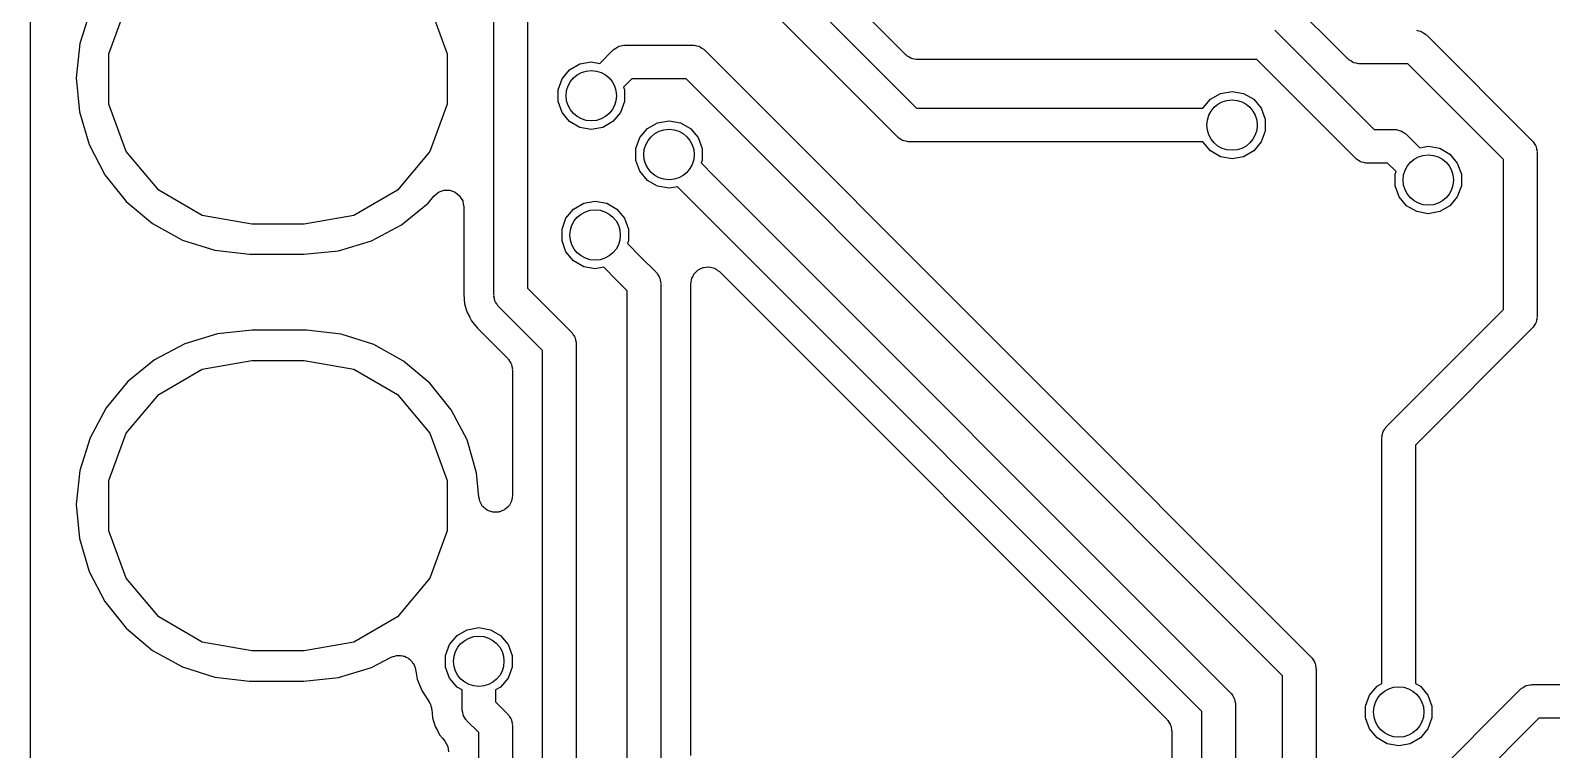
# Model space of a CAD drawing. Extents: x 125.1 to 143.2, y -145.5 to -100.1.
# Drawn here: x 125.08 to 134.14, y -130.94 to -126.66 of the extents above; entities that cross this region are included whole.
import ezdxf

# ---------------------------------------------------------------- set-up
doc = ezdxf.new("R2010")
doc.units = 0
doc.header["$MEASUREMENT"] = 0
doc.layers.add('BLACK', color=7, linetype='CONTINUOUS')

msp = doc.modelspace()

# ---------------------------------------------------------------- linework, layer by layer
at = {"layer": 'Black'}
for p, q in [((127.836, -128.236), (127.836, -111.243)), ((128.036, -111.201), (128.036, -128.195)), ((125.075, -138.95), (125.075, -114.439)), ((128.53, -125.301), (130.354, -127.125)), ((130.29, -126.806), (128.739, -125.256)), ((130.242, -127.296), (128.359, -125.413)), ((132.922, -126.831), (131.516, -125.424)), ((125.43, -126.546), (125.37, -126.74)), ((125.543, -126.8), (125.646, -126.518)), ((127.454, -126.518), (127.557, -126.8)), ((132.487, -126.659), (132.49, -126.662)), ((132.49, -126.662), (132.493, -126.665)), ((132.493, -126.665), (133.08, -127.252)), ((133.331, -126.66), (133.343, -126.664)), ((133.343, -126.664), (133.356, -126.666)), ((133.356, -126.666), (133.36, -126.668)), ((133.36, -126.668), (133.364, -126.669)), ((133.364, -126.669), (133.375, -126.677)), ((133.375, -126.677), (133.386, -126.683)), ((125.37, -126.74), (125.348, -126.943)), ((128.552, -126.773), (128.563, -126.767)), ((128.563, -126.767), (128.574, -126.759)), ((128.574, -126.759), (128.578, -126.758)), ((128.578, -126.758), (128.582, -126.756)), ((128.582, -126.756), (128.595, -126.754)), ((128.595, -126.754), (128.607, -126.75)), ((128.607, -126.75), (128.612, -126.751)), ((128.612, -126.751), (128.616, -126.75)), ((128.616, -126.75), (129.022, -126.75)), ((129.022, -126.75), (129.026, -126.751)), ((129.026, -126.751), (129.031, -126.75)), ((129.031, -126.75), (129.043, -126.754)), ((129.043, -126.754), (129.056, -126.756)), ((129.056, -126.756), (129.06, -126.758)), ((129.06, -126.758), (129.064, -126.759)), ((129.064, -126.759), (129.075, -126.767)), ((129.075, -126.767), (129.086, -126.773)), ((133.386, -126.683), (133.389, -126.687)), ((133.389, -126.687), (133.393, -126.689)), ((133.393, -126.689), (134.021, -127.318)), ((125.543, -127.1), (125.543, -126.8)), ((127.557, -126.8), (127.557, -127.1)), ((128.287, -126.896), (128.347, -126.861)), ((128.347, -126.861), (128.416, -126.849)), ((128.416, -126.849), (128.467, -126.858)), ((128.467, -126.858), (128.545, -126.779)), ((128.545, -126.779), (128.549, -126.777)), ((128.549, -126.777), (128.552, -126.773)), ((129.086, -126.773), (129.089, -126.777)), ((129.089, -126.777), (129.093, -126.779)), ((129.093, -126.779), (132.704, -130.391)), ((130.293, -126.809), (130.29, -126.806)), ((130.296, -126.812), (130.293, -126.809)), ((130.307, -126.819), (130.296, -126.812)), ((130.318, -126.826), (130.307, -126.819)), ((130.322, -126.827), (130.318, -126.826)), ((130.326, -126.829), (130.322, -126.827)), ((130.339, -126.832), (130.326, -126.829)), ((130.351, -126.835), (130.339, -126.832)), ((130.356, -126.835), (130.351, -126.835)), ((130.36, -126.835), (130.356, -126.835)), ((132.381, -126.835), (130.36, -126.835)), ((132.968, -127.422), (132.381, -126.835)), ((132.926, -126.833), (132.922, -126.831)), ((132.929, -126.837), (132.926, -126.833)), ((132.94, -126.843), (132.929, -126.837)), ((132.951, -126.851), (132.94, -126.843)), ((132.955, -126.852), (132.951, -126.851)), ((132.959, -126.854), (132.955, -126.852)), ((132.972, -126.856), (132.959, -126.854)), ((132.984, -126.86), (132.972, -126.856)), ((132.989, -126.859), (132.984, -126.86)), ((132.993, -126.86), (132.989, -126.859)), ((133.28, -126.86), (132.993, -126.86)), ((133.85, -127.43), (133.28, -126.86)), ((125.348, -126.943), (125.367, -127.145)), ((128.218, -127.015), (128.242, -126.949)), ((128.242, -126.949), (128.287, -126.896)), ((128.657, -126.95), (128.608, -126.999)), ((128.981, -126.95), (128.657, -126.95)), ((132.534, -130.503), (128.981, -126.95)), ((128.218, -127.085), (128.218, -127.015)), ((128.608, -126.999), (128.614, -127.015)), ((128.614, -127.015), (128.614, -127.085)), ((132.104, -127.071), (132.165, -127.036)), ((132.165, -127.036), (132.233, -127.024)), ((132.233, -127.024), (132.302, -127.036)), ((132.302, -127.036), (132.363, -127.071)), ((125.646, -127.382), (125.543, -127.1)), ((127.557, -127.1), (127.454, -127.382)), ((128.242, -127.15), (128.218, -127.085)), ((128.614, -127.085), (128.59, -127.15)), ((130.354, -127.125), (131.951, -127.125)), ((131.951, -127.125), (132.059, -127.125)), ((132.059, -127.125), (132.06, -127.125)), ((132.06, -127.125), (132.104, -127.071)), ((132.363, -127.071), (132.407, -127.125)), ((132.407, -127.125), (132.431, -127.19)), ((125.367, -127.145), (125.424, -127.341)), ((128.287, -127.204), (128.242, -127.15)), ((128.347, -127.239), (128.287, -127.204)), ((128.545, -127.204), (128.485, -127.239)), ((128.59, -127.15), (128.545, -127.204)), ((128.75, -127.246), (128.81, -127.211)), ((128.81, -127.211), (128.879, -127.199)), ((128.879, -127.199), (128.947, -127.211)), ((128.947, -127.211), (129.008, -127.246)), ((132.431, -127.19), (132.431, -127.26)), ((128.416, -127.251), (128.347, -127.239)), ((128.485, -127.239), (128.416, -127.251)), ((128.681, -127.365), (128.705, -127.299)), ((128.705, -127.299), (128.75, -127.246)), ((129.008, -127.246), (129.052, -127.299)), ((129.052, -127.299), (129.076, -127.365)), ((130.245, -127.298), (130.242, -127.296)), ((130.248, -127.302), (130.245, -127.298)), ((130.259, -127.308), (130.248, -127.302)), ((130.27, -127.316), (130.259, -127.308)), ((132.431, -127.26), (132.407, -127.325)), ((133.08, -127.252), (133.202, -127.252)), ((133.202, -127.252), (133.206, -127.252)), ((133.206, -127.252), (133.21, -127.252)), ((133.21, -127.252), (133.223, -127.255)), ((133.223, -127.255), (133.236, -127.258)), ((133.236, -127.258), (133.24, -127.26)), ((133.24, -127.26), (133.244, -127.261)), ((133.244, -127.261), (133.255, -127.268)), ((133.255, -127.268), (133.266, -127.275)), ((133.266, -127.275), (133.269, -127.278)), ((133.269, -127.278), (133.272, -127.281)), ((133.272, -127.281), (133.351, -127.36)), ((125.424, -127.341), (125.518, -127.521)), ((125.839, -127.612), (125.646, -127.382)), ((127.454, -127.382), (127.261, -127.612)), ((128.681, -127.435), (128.681, -127.365)), ((129.076, -127.365), (129.076, -127.435)), ((130.274, -127.317), (130.27, -127.316)), ((130.278, -127.319), (130.274, -127.317)), ((130.291, -127.321), (130.278, -127.319)), ((130.304, -127.325), (130.291, -127.321)), ((130.308, -127.324), (130.304, -127.325)), ((130.312, -127.325), (130.308, -127.324)), ((131.951, -127.325), (130.312, -127.325)), ((132.059, -127.325), (131.951, -127.325)), ((132.06, -127.325), (132.059, -127.325)), ((132.104, -127.379), (132.06, -127.325)), ((132.165, -127.414), (132.104, -127.379)), ((132.363, -127.379), (132.302, -127.414)), ((132.407, -127.325), (132.363, -127.379)), ((133.351, -127.36), (133.402, -127.351)), ((133.402, -127.351), (133.47, -127.363)), ((133.47, -127.363), (133.531, -127.398)), ((133.531, -127.398), (133.575, -127.451)), ((134.021, -127.318), (134.023, -127.321)), ((134.023, -127.321), (134.027, -127.324)), ((134.027, -127.324), (134.033, -127.335)), ((134.033, -127.335), (134.041, -127.346)), ((134.041, -127.346), (134.042, -127.35)), ((134.042, -127.35), (134.044, -127.354)), ((134.044, -127.354), (134.046, -127.367)), ((134.046, -127.367), (134.05, -127.38)), ((134.05, -127.38), (134.049, -127.384)), ((134.049, -127.384), (134.05, -127.388)), ((134.05, -127.388), (134.05, -128.364)), ((128.705, -127.5), (128.681, -127.435)), ((129.076, -127.435), (129.071, -127.45)), ((129.071, -127.45), (129.149, -127.529)), ((132.233, -127.426), (132.165, -127.414)), ((132.302, -127.414), (132.233, -127.426)), ((132.972, -127.425), (132.968, -127.422)), ((132.975, -127.428), (132.972, -127.425)), ((132.986, -127.435), (132.975, -127.428)), ((132.997, -127.442), (132.986, -127.435)), ((133.001, -127.443), (132.997, -127.442)), ((133.005, -127.446), (133.001, -127.443)), ((133.018, -127.448), (133.005, -127.446)), ((133.03, -127.451), (133.018, -127.448)), ((133.035, -127.451), (133.03, -127.451)), ((133.039, -127.452), (133.035, -127.451)), ((133.16, -127.452), (133.039, -127.452)), ((133.21, -127.501), (133.16, -127.452)), ((133.575, -127.451), (133.599, -127.517)), ((133.85, -128.322), (133.85, -127.43)), ((125.518, -127.521), (125.646, -127.68)), ((128.75, -127.554), (128.705, -127.5)), ((128.81, -127.588), (128.75, -127.554)), ((129.149, -127.529), (129.149, -127.529)), ((129.149, -127.529), (132.224, -130.604)), ((133.204, -127.517), (133.21, -127.501)), ((133.204, -127.586), (133.204, -127.517)), ((133.599, -127.517), (133.599, -127.586)), ((126.098, -127.762), (125.839, -127.612)), ((127.261, -127.612), (127.002, -127.762)), ((127.444, -127.69), (127.479, -127.647)), ((127.479, -127.647), (127.493, -127.636)), ((127.479, -127.647), (127.479, -127.647)), ((127.479, -127.647), (127.479, -127.647)), ((127.493, -127.636), (127.505, -127.625)), ((127.505, -127.625), (127.506, -127.625)), ((127.506, -127.625), (127.522, -127.619)), ((127.506, -127.625), (127.506, -127.625)), ((127.522, -127.619), (127.538, -127.613)), ((127.538, -127.613), (127.538, -127.613)), ((127.538, -127.613), (127.539, -127.613)), ((127.539, -127.613), (127.556, -127.613)), ((127.556, -127.613), (127.573, -127.613)), ((127.573, -127.613), (127.573, -127.613)), ((127.573, -127.613), (127.573, -127.613)), ((127.573, -127.613), (127.589, -127.619)), ((127.589, -127.619), (127.605, -127.624)), ((127.605, -127.624), (127.606, -127.625)), ((127.606, -127.625), (127.606, -127.625)), ((127.606, -127.625), (127.619, -127.636)), ((127.619, -127.636), (127.632, -127.646)), ((127.632, -127.646), (127.632, -127.647)), ((127.632, -127.647), (127.633, -127.647)), ((127.633, -127.647), (127.641, -127.662)), ((127.641, -127.662), (127.65, -127.676)), ((127.65, -127.676), (127.65, -127.677)), ((128.879, -127.601), (128.81, -127.588)), ((128.929, -127.592), (128.879, -127.601)), ((129.008, -127.67), (128.929, -127.592)), ((132.054, -130.716), (129.008, -127.67)), ((129.008, -127.67), (129.008, -127.67)), ((133.228, -127.652), (133.204, -127.586)), ((133.273, -127.705), (133.228, -127.652)), ((133.575, -127.652), (133.531, -127.705)), ((133.599, -127.586), (133.575, -127.652)), ((125.646, -127.68), (125.802, -127.811)), ((126.394, -127.814), (126.098, -127.762)), ((127.002, -127.762), (126.706, -127.814)), ((127.286, -127.819), (127.444, -127.69)), ((127.65, -127.677), (127.65, -127.677)), ((127.65, -127.677), (127.653, -127.694)), ((127.653, -127.694), (127.656, -127.711)), ((127.656, -127.711), (127.656, -127.711)), ((127.656, -127.711), (127.656, -127.711)), ((127.656, -127.711), (127.656, -128.231)), ((128.265, -127.779), (128.31, -127.725)), ((128.31, -127.725), (128.371, -127.69)), ((128.371, -127.69), (128.439, -127.678)), ((128.439, -127.678), (128.508, -127.69)), ((128.508, -127.69), (128.568, -127.725)), ((128.568, -127.725), (128.613, -127.779)), ((133.333, -127.74), (133.273, -127.705)), ((133.402, -127.752), (133.333, -127.74)), ((133.47, -127.74), (133.402, -127.752)), ((133.531, -127.705), (133.47, -127.74)), ((125.802, -127.811), (125.98, -127.909)), ((126.706, -127.814), (126.394, -127.814)), ((127.106, -127.914), (127.286, -127.819)), ((128.242, -127.844), (128.265, -127.779)), ((128.242, -127.914), (128.242, -127.844)), ((128.613, -127.779), (128.637, -127.844)), ((128.637, -127.844), (128.637, -127.914)), ((125.98, -127.909), (126.174, -127.97)), ((126.911, -127.973), (127.106, -127.914)), ((128.265, -127.979), (128.242, -127.914)), ((128.637, -127.914), (128.631, -127.929)), ((128.631, -127.929), (128.71, -128.008)), ((126.174, -127.97), (126.381, -127.994)), ((126.381, -127.994), (126.392, -127.994)), ((126.392, -127.994), (126.704, -127.994)), ((126.704, -127.994), (126.911, -127.973)), ((128.31, -128.033), (128.265, -127.979)), ((128.371, -128.068), (128.31, -128.033)), ((128.71, -128.008), (128.71, -128.008)), ((128.71, -128.008), (128.801, -128.099)), ((128.439, -128.08), (128.371, -128.068)), ((128.49, -128.071), (128.439, -128.08)), ((128.569, -128.15), (128.49, -128.071)), ((128.801, -128.099), (128.803, -128.103)), ((128.803, -128.103), (128.807, -128.105)), ((128.807, -128.105), (128.813, -128.117)), ((128.813, -128.117), (128.821, -128.127)), ((128.821, -128.127), (128.822, -128.132)), ((129.019, -128.13), (129.02, -128.127)), ((129.02, -128.127), (129.027, -128.112)), ((129.027, -128.112), (129.028, -128.112)), ((129.028, -128.111), (129.033, -128.106)), ((129.028, -128.112), (129.028, -128.111)), ((129.033, -128.105), (129.035, -128.104)), ((129.033, -128.106), (129.033, -128.105)), ((129.035, -128.104), (129.04, -128.099)), ((129.04, -128.099), (129.052, -128.087)), ((129.052, -128.087), (129.052, -128.087)), ((129.052, -128.087), (129.053, -128.087)), ((129.053, -128.087), (129.068, -128.079)), ((129.068, -128.079), (129.083, -128.072)), ((129.083, -128.072), (129.084, -128.072)), ((129.084, -128.072), (129.101, -128.07)), ((129.084, -128.072), (129.084, -128.072)), ((129.101, -128.07), (129.118, -128.069)), ((129.118, -128.069), (129.119, -128.069)), ((129.118, -128.069), (129.118, -128.069)), ((129.119, -128.069), (129.135, -128.073)), ((129.135, -128.073), (129.151, -128.077)), ((129.151, -128.077), (129.152, -128.078)), ((129.152, -128.078), (129.152, -128.078)), ((129.152, -128.078), (129.159, -128.083)), ((129.159, -128.083), (129.16, -128.083)), ((129.16, -128.083), (129.162, -128.085)), ((129.162, -128.085), (129.166, -128.088)), ((129.166, -128.088), (129.18, -128.097)), ((129.18, -128.097), (129.18, -128.097)), ((129.18, -128.097), (129.181, -128.098)), ((129.181, -128.098), (131.844, -130.761)), ((128.036, -128.195), (128.297, -128.455)), ((128.63, -128.211), (128.569, -128.15)), ((128.569, -128.15), (128.569, -128.15)), ((128.63, -131.693), (128.63, -128.211)), ((128.822, -128.132), (128.824, -128.135)), ((128.824, -128.135), (128.826, -128.148)), ((128.826, -128.148), (128.83, -128.161)), ((128.83, -128.161), (128.829, -128.165)), ((128.829, -128.165), (128.83, -128.17)), ((128.83, -128.17), (128.83, -131.651)), ((129.01, -128.17), (129.012, -128.159)), ((129.01, -130.976), (129.01, -128.17)), ((129.012, -128.159), (129.013, -128.144)), ((129.013, -128.143), (129.016, -128.137)), ((129.013, -128.144), (129.013, -128.143)), ((129.013, -128.143), (129.013, -128.143)), ((129.016, -128.135), (129.019, -128.13)), ((129.016, -128.137), (129.016, -128.135)), ((127.656, -128.231), (127.659, -128.261)), ((127.659, -128.261), (127.659, -128.262)), ((127.659, -128.262), (127.659, -128.262)), ((127.659, -128.262), (127.661, -128.289)), ((127.661, -128.289), (127.669, -128.315)), ((127.837, -128.24), (127.836, -128.236)), ((127.836, -128.245), (127.837, -128.24)), ((127.84, -128.257), (127.836, -128.245)), ((127.842, -128.27), (127.84, -128.257)), ((127.844, -128.274), (127.842, -128.27)), ((127.845, -128.278), (127.844, -128.274)), ((127.853, -128.289), (127.845, -128.278)), ((127.859, -128.3), (127.853, -128.289)), ((127.863, -128.303), (127.859, -128.3)), ((127.865, -128.307), (127.863, -128.303)), ((128.126, -128.567), (127.865, -128.307)), ((127.669, -128.315), (127.669, -128.315)), ((127.669, -128.315), (127.669, -128.316)), ((127.669, -128.316), (127.677, -128.341)), ((127.677, -128.341), (127.69, -128.365)), ((127.69, -128.365), (127.69, -128.365)), ((127.69, -128.365), (127.69, -128.366)), ((127.69, -128.366), (127.702, -128.39)), ((127.702, -128.39), (127.719, -128.41)), ((133.155, -129.017), (133.85, -128.322)), ((134.044, -128.398), (134.042, -128.402)), ((134.046, -128.385), (134.044, -128.398)), ((134.05, -128.372), (134.046, -128.385)), ((134.05, -128.364), (134.049, -128.368)), ((134.049, -128.368), (134.05, -128.372)), ((126.189, -128.467), (125.994, -128.526)), ((126.396, -128.446), (126.189, -128.467)), ((126.708, -128.446), (126.396, -128.446)), ((126.719, -128.446), (126.708, -128.446)), ((126.926, -128.47), (126.719, -128.446)), ((127.12, -128.531), (126.926, -128.47)), ((127.719, -128.41), (127.719, -128.411)), ((127.719, -128.411), (127.72, -128.411)), ((127.72, -128.411), (127.738, -128.434)), ((127.738, -128.434), (127.917, -128.613)), ((128.297, -128.455), (128.299, -128.459)), ((128.299, -128.459), (128.303, -128.462)), ((128.303, -128.462), (128.309, -128.473)), ((128.309, -128.473), (128.317, -128.484)), ((128.317, -128.484), (128.318, -128.488)), ((128.318, -128.488), (128.32, -128.492)), ((128.32, -128.492), (128.322, -128.505)), ((134.021, -128.434), (133.326, -129.129)), ((134.023, -128.431), (134.021, -128.434)), ((134.027, -128.428), (134.023, -128.431)), ((134.033, -128.417), (134.027, -128.428)), ((134.041, -128.406), (134.033, -128.417)), ((134.042, -128.402), (134.041, -128.406)), ((125.994, -128.526), (125.814, -128.621)), ((127.298, -128.629), (127.12, -128.531)), ((128.126, -133.376), (128.126, -128.567)), ((128.322, -128.505), (128.326, -128.517)), ((128.326, -128.517), (128.325, -128.522)), ((128.325, -128.522), (128.326, -128.526)), ((128.326, -128.526), (128.326, -133.335)), ((125.814, -128.621), (125.656, -128.75)), ((126.098, -128.678), (126.394, -128.626)), ((126.394, -128.626), (126.706, -128.626)), ((126.706, -128.626), (127.002, -128.678)), ((127.454, -128.76), (127.298, -128.629)), ((127.917, -128.613), (127.919, -128.616)), ((127.919, -128.616), (127.923, -128.619)), ((127.923, -128.619), (127.929, -128.63)), ((127.929, -128.63), (127.937, -128.641)), ((127.937, -128.641), (127.938, -128.645)), ((127.938, -128.645), (127.94, -128.649)), ((127.94, -128.649), (127.942, -128.662)), ((127.942, -128.662), (127.946, -128.675)), ((125.656, -128.75), (125.527, -128.907)), ((125.839, -128.828), (126.098, -128.678)), ((127.002, -128.678), (127.261, -128.828)), ((127.582, -128.919), (127.454, -128.76)), ((127.946, -128.675), (127.945, -128.679)), ((127.945, -128.679), (127.946, -128.683)), ((127.946, -128.683), (127.946, -129.43)), ((125.646, -129.058), (125.839, -128.828)), ((127.261, -128.828), (127.454, -129.058)), ((125.527, -128.907), (125.43, -129.086)), ((127.676, -129.099), (127.582, -128.919)), ((133.135, -129.045), (133.143, -129.035)), ((133.143, -129.035), (133.149, -129.023)), ((133.149, -129.023), (133.153, -129.02)), ((133.153, -129.02), (133.155, -129.017)), ((125.43, -129.086), (125.37, -129.28)), ((125.543, -129.34), (125.646, -129.058)), ((127.454, -129.058), (127.557, -129.34)), ((127.733, -129.295), (127.676, -129.099)), ((133.126, -129.079), (133.13, -129.066)), ((133.127, -129.083), (133.126, -129.079)), ((133.126, -129.088), (133.127, -129.083)), ((133.126, -130.548), (133.126, -129.088)), ((133.13, -129.066), (133.132, -129.053)), ((133.132, -129.053), (133.134, -129.05)), ((133.134, -129.05), (133.135, -129.045)), ((133.326, -129.129), (133.326, -130.548)), ((125.37, -129.28), (125.348, -129.483)), ((127.746, -129.439), (127.733, -129.295)), ((125.543, -129.64), (125.543, -129.34)), ((127.557, -129.34), (127.557, -129.64)), ((125.348, -129.483), (125.367, -129.685)), ((127.75, -129.451), (127.746, -129.439)), ((127.752, -129.464), (127.75, -129.451)), ((127.754, -129.468), (127.752, -129.464)), ((127.756, -129.472), (127.754, -129.468)), ((127.763, -129.483), (127.756, -129.472)), ((127.769, -129.494), (127.763, -129.483)), ((127.928, -129.487), (127.925, -129.49)), ((127.934, -129.475), (127.928, -129.487)), ((127.94, -129.464), (127.934, -129.475)), ((127.941, -129.459), (127.94, -129.464)), ((127.943, -129.455), (127.941, -129.459)), ((127.944, -129.442), (127.943, -129.455)), ((127.946, -129.43), (127.944, -129.442)), ((127.773, -129.497), (127.769, -129.494)), ((127.776, -129.501), (127.773, -129.497)), ((127.786, -129.508), (127.776, -129.501)), ((127.796, -129.516), (127.786, -129.508)), ((127.8, -129.518), (127.796, -129.516)), ((127.804, -129.52), (127.8, -129.518)), ((127.817, -129.524), (127.804, -129.52)), ((127.829, -129.528), (127.817, -129.524)), ((127.833, -129.528), (127.829, -129.528)), ((127.838, -129.529), (127.833, -129.528)), ((127.85, -129.528), (127.838, -129.529)), ((127.863, -129.528), (127.85, -129.528)), ((127.868, -129.527), (127.863, -129.528)), ((127.872, -129.526), (127.868, -129.527)), ((127.884, -129.521), (127.872, -129.526)), ((127.896, -129.516), (127.884, -129.521)), ((127.9, -129.513), (127.896, -129.516)), ((127.904, -129.511), (127.9, -129.513)), ((127.913, -129.502), (127.904, -129.511)), ((127.923, -129.494), (127.913, -129.502)), ((127.925, -129.49), (127.923, -129.494)), ((125.646, -129.922), (125.543, -129.64)), ((127.557, -129.64), (127.454, -129.922)), ((125.367, -129.685), (125.424, -129.881)), ((125.424, -129.881), (125.518, -130.061)), ((125.839, -130.152), (125.646, -129.922)), ((127.454, -129.922), (127.261, -130.152)), ((125.518, -130.061), (125.646, -130.22)), ((126.098, -130.302), (125.839, -130.152)), ((127.261, -130.152), (127.002, -130.302)), ((125.646, -130.22), (125.802, -130.351)), ((126.394, -130.354), (126.098, -130.302)), ((127.002, -130.302), (126.706, -130.354)), ((127.572, -130.316), (127.617, -130.262)), ((127.617, -130.262), (127.677, -130.228)), ((127.677, -130.228), (127.746, -130.216)), ((127.746, -130.216), (127.815, -130.228)), ((127.815, -130.228), (127.875, -130.262)), ((127.875, -130.262), (127.92, -130.316)), ((125.802, -130.351), (125.98, -130.449)), ((126.706, -130.354), (126.394, -130.354)), ((127.106, -130.454), (127.223, -130.392)), ((127.223, -130.392), (127.229, -130.39)), ((127.229, -130.39), (127.235, -130.387)), ((127.235, -130.387), (127.246, -130.385)), ((127.246, -130.385), (127.256, -130.382)), ((127.256, -130.382), (127.263, -130.382)), ((127.263, -130.382), (127.269, -130.381)), ((127.269, -130.381), (127.28, -130.382)), ((127.28, -130.382), (127.291, -130.383)), ((127.291, -130.383), (127.297, -130.385)), ((127.297, -130.385), (127.303, -130.386)), ((127.303, -130.386), (127.313, -130.392)), ((127.313, -130.392), (127.323, -130.396)), ((127.548, -130.381), (127.572, -130.316)), ((127.548, -130.451), (127.548, -130.381)), ((127.92, -130.316), (127.944, -130.381)), ((127.944, -130.381), (127.944, -130.451)), ((132.704, -130.391), (132.707, -130.394)), ((132.707, -130.394), (132.71, -130.397)), ((125.98, -130.449), (126.174, -130.51)), ((126.911, -130.513), (127.106, -130.454)), ((127.323, -130.396), (127.328, -130.4)), ((127.328, -130.4), (127.334, -130.404)), ((127.334, -130.404), (127.341, -130.412)), ((127.341, -130.412), (127.349, -130.419)), ((127.349, -130.419), (127.352, -130.425)), ((127.352, -130.425), (127.356, -130.43)), ((127.356, -130.43), (127.36, -130.44)), ((127.36, -130.44), (127.365, -130.45)), ((127.365, -130.45), (127.366, -130.456)), ((127.366, -130.456), (127.368, -130.463)), ((127.368, -130.463), (127.379, -130.522)), ((127.572, -130.517), (127.548, -130.451)), ((127.944, -130.451), (127.92, -130.517)), ((132.71, -130.397), (132.717, -130.408)), ((132.717, -130.408), (132.724, -130.419)), ((132.724, -130.419), (132.725, -130.423)), ((132.725, -130.423), (132.728, -130.427)), ((132.728, -130.427), (132.73, -130.44)), ((132.73, -130.44), (132.733, -130.453)), ((132.733, -130.453), (132.733, -130.457)), ((132.733, -130.457), (132.734, -130.461)), ((132.734, -130.461), (132.734, -131.081)), ((126.174, -130.51), (126.381, -130.534)), ((126.381, -130.534), (126.392, -130.534)), ((126.392, -130.534), (126.704, -130.534)), ((126.704, -130.534), (126.911, -130.513)), ((127.379, -130.522), (127.406, -130.591)), ((127.617, -130.57), (127.572, -130.517)), ((127.646, -130.587), (127.617, -130.57)), ((127.875, -130.57), (127.846, -130.587)), ((127.92, -130.517), (127.875, -130.57)), ((132.534, -131.081), (132.534, -130.503)), ((133.052, -130.618), (133.097, -130.564)), ((133.097, -130.564), (133.126, -130.548)), ((133.326, -130.548), (133.355, -130.564)), ((133.355, -130.564), (133.4, -130.618)), ((133.956, -130.579), (133.967, -130.572)), ((133.967, -130.572), (133.978, -130.565)), ((133.978, -130.565), (133.982, -130.564)), ((133.982, -130.564), (133.986, -130.561)), ((133.986, -130.561), (133.998, -130.559)), ((133.998, -130.559), (134.011, -130.556)), ((134.011, -130.556), (134.015, -130.556)), ((134.015, -130.556), (134.02, -130.555)), ((134.02, -130.555), (137.003, -130.555)), ((127.406, -130.591), (127.452, -130.661)), ((127.452, -130.661), (127.454, -130.667)), ((127.646, -130.699), (127.646, -130.587)), ((127.846, -130.587), (127.846, -130.658)), ((127.846, -130.658), (127.917, -130.728)), ((132.224, -130.604), (132.227, -130.608)), ((132.227, -130.608), (132.23, -130.61)), ((132.23, -130.61), (132.237, -130.622)), ((132.237, -130.622), (132.244, -130.633)), ((132.244, -130.633), (132.245, -130.637)), ((132.245, -130.637), (132.248, -130.641)), ((132.248, -130.641), (132.25, -130.653)), ((132.25, -130.653), (132.253, -130.666)), ((132.253, -130.666), (132.253, -130.67)), ((132.919, -131.614), (133.949, -130.585)), ((133.028, -130.683), (133.052, -130.618)), ((133.4, -130.618), (133.424, -130.683)), ((133.949, -130.585), (133.953, -130.582)), ((133.953, -130.582), (133.956, -130.579)), ((127.454, -130.667), (127.458, -130.672)), ((127.458, -130.672), (127.461, -130.683)), ((127.461, -130.683), (127.465, -130.693)), ((127.465, -130.693), (127.465, -130.699)), ((127.465, -130.699), (127.467, -130.705)), ((127.467, -130.705), (127.469, -130.724)), ((127.469, -130.724), (127.469, -130.725)), ((127.469, -130.725), (127.469, -130.725)), ((127.469, -130.725), (127.471, -130.752)), ((127.471, -130.752), (127.479, -130.778)), ((127.647, -130.703), (127.646, -130.699)), ((127.646, -130.708), (127.647, -130.703)), ((127.65, -130.72), (127.646, -130.708)), ((127.652, -130.733), (127.65, -130.72)), ((127.654, -130.737), (127.652, -130.733)), ((127.655, -130.741), (127.654, -130.737)), ((127.663, -130.752), (127.655, -130.741)), ((127.669, -130.763), (127.663, -130.752)), ((127.917, -130.728), (127.919, -130.732)), ((127.919, -130.732), (127.923, -130.735)), ((127.923, -130.735), (127.929, -130.746)), ((127.929, -130.746), (127.937, -130.757)), ((127.937, -130.757), (127.938, -130.761)), ((132.054, -131.594), (132.054, -130.716)), ((132.253, -130.67), (132.254, -130.675)), ((132.254, -130.675), (132.254, -131.553)), ((133.028, -130.753), (133.028, -130.683)), ((133.052, -130.818), (133.028, -130.753)), ((134.061, -130.755), (133.09, -131.727)), ((133.424, -130.753), (133.4, -130.818)), ((133.424, -130.683), (133.424, -130.753)), ((137.044, -130.755), (134.061, -130.755)), ((127.479, -130.778), (127.479, -130.778)), ((127.479, -130.778), (127.479, -130.779)), ((127.479, -130.779), (127.487, -130.804)), ((127.487, -130.804), (127.499, -130.828)), ((127.499, -130.828), (127.5, -130.829)), ((127.5, -130.829), (127.5, -130.829)), ((127.5, -130.829), (127.512, -130.853)), ((127.673, -130.766), (127.669, -130.763)), ((127.675, -130.77), (127.673, -130.766)), ((127.746, -130.841), (127.675, -130.77)), ((127.746, -133.385), (127.746, -130.841)), ((127.938, -130.761), (127.94, -130.765)), ((127.94, -130.765), (127.942, -130.778)), ((127.942, -130.778), (127.946, -130.79)), ((127.946, -130.79), (127.945, -130.795)), ((127.945, -130.795), (127.946, -130.799)), ((127.946, -130.799), (127.946, -133.426)), ((131.844, -130.761), (131.847, -130.765)), ((131.847, -130.765), (131.85, -130.768)), ((131.85, -130.768), (131.857, -130.779)), ((131.857, -130.779), (131.864, -130.79)), ((131.864, -130.79), (131.865, -130.794)), ((131.865, -130.794), (131.868, -130.798)), ((131.868, -130.798), (131.87, -130.811)), ((131.87, -130.811), (131.873, -130.823)), ((131.873, -130.823), (131.873, -130.828)), ((131.873, -130.828), (131.874, -130.832)), ((131.874, -130.832), (131.874, -131.589)), ((133.097, -130.872), (133.052, -130.818)), ((133.4, -130.818), (133.355, -130.872)), ((127.512, -130.853), (127.529, -130.873)), ((127.529, -130.873), (127.529, -130.874)), ((127.529, -130.874), (127.53, -130.874)), ((127.53, -130.874), (127.544, -130.892)), ((127.544, -130.892), (127.552, -130.906)), ((127.552, -130.906), (127.56, -130.92)), ((127.56, -130.92), (127.56, -130.922)), ((127.56, -130.922), (127.561, -130.923)), ((127.561, -130.923), (127.563, -130.939)), ((133.157, -130.907), (133.097, -130.872)), ((133.226, -130.919), (133.157, -130.907)), ((133.295, -130.907), (133.226, -130.919)), ((133.355, -130.872), (133.295, -130.907)), ((127.563, -130.939), (127.566, -130.955))]:
    msp.add_line(p, q, dxfattribs=at)
for centre in [(128.416, -127.05), (132.233, -127.225), (128.879, -127.4), (133.402, -127.552), (128.439, -127.879), (127.746, -130.416), (133.226, -130.718)]:
    msp.add_circle(centre, 0.15, dxfattribs=at)

doc.saveas('drawing.dxf')
